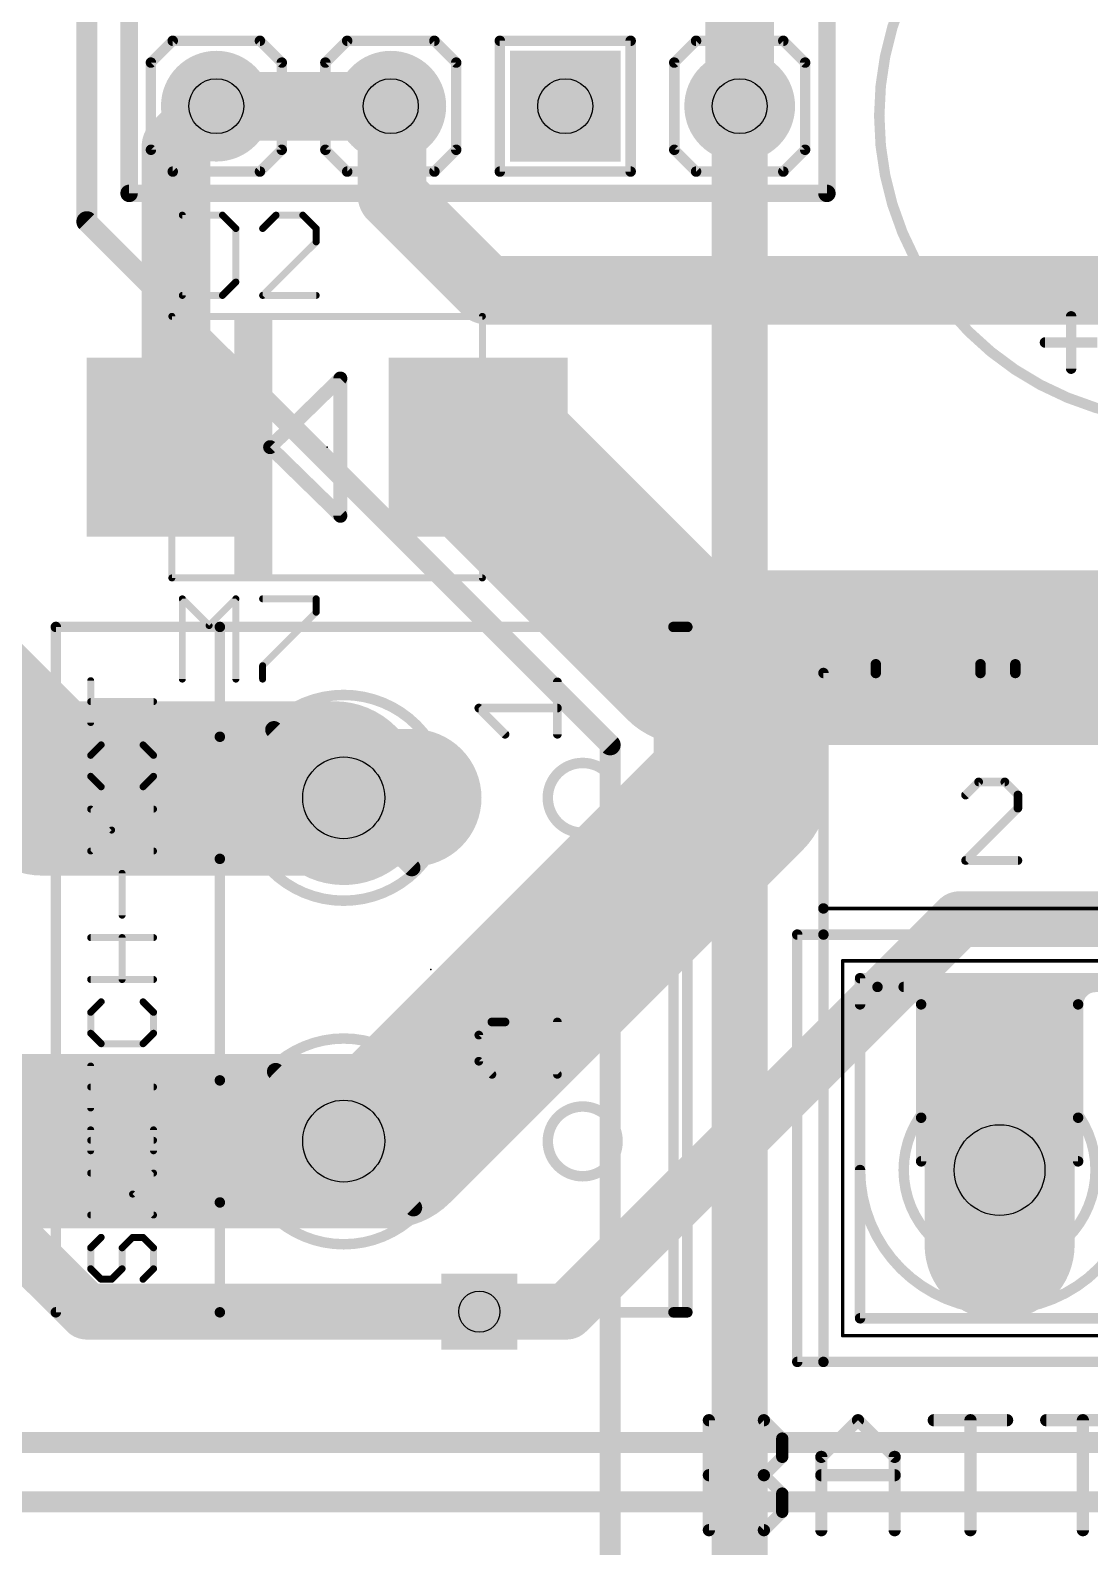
# Model space of a CAD drawing. Extents: x 4 to 288, y -28 to 191.
# Drawn here: x 203.01 to 218.44, y 62.62 to 84.7 of the extents above; entities that cross this region are included whole.
import ezdxf

# ---------------------------------------------------------------- set-up
doc = ezdxf.new("R2010")
doc.units = 0
doc.header["$MEASUREMENT"] = 0
doc.layers.get('0').update_dxf_attribs({"linetype": 'CONTINUOUS'})
for name, color, linetype in [('1', 22, 'CONTINUOUS'), ('16', 175, 'CONTINUOUS'), ('17', 82, 'CONTINUOUS'), ('18', 82, 'CONTINUOUS'), ('20', 7, 'CONTINUOUS'), ('21', 2, 'CONTINUOUS'), ('23', 7, 'CONTINUOUS'), ('25', 2, 'CONTINUOUS'), ('27', 253, 'CONTINUOUS'), ('29', 253, 'CONTINUOUS'), ('30', 253, 'CONTINUOUS'), ('31', 253, 'CONTINUOUS'), ('44', 253, 'CONTINUOUS'), ('51', 253, 'CONTINUOUS')]:
    doc.layers.add(name, color=color, linetype=linetype)

# ---------------------------------------------------------------- blocks, each defined once
blk = doc.blocks.new('RECT')
blk.add_solid([(-0.5, -0.5), (0.5, -0.5), (-0.5, 0.5), (0.5, 0.5)])
blk = doc.blocks.new('LONGP100')
at = {"const_width": 1}
blk.add_lwpolyline([(-0.5, 0), (0.5, 0)], dxfattribs=at)
at = {"const_width": 0.5}
for points in [[(-0.5, 0.25, 1), (-0.5, -0.25)], [(0.5, -0.25, 1), (0.5, 0.25)]]:
    blk.add_lwpolyline(points, format="xyb", dxfattribs=at)
blk = doc.blocks.new('SQUAREP')
blk.add_solid([(-0.5, -0.5), (0.5, -0.5), (-0.5, 0.5), (0.5, 0.5)])
blk = doc.blocks.new('ROUNDP')
at = {"const_width": 0.5}
blk.add_lwpolyline([(0, -0.25, 1), (0, 0.25, 1), (0, -0.25)], format="xyb", dxfattribs=at)
blk = doc.blocks.new('SQUAREV')
blk.add_solid([(-0.5, -0.5), (0.5, -0.5), (-0.5, 0.5), (0.5, 0.5)])

msp = doc.modelspace()

# ---------------------------------------------------------------- linework, layer by layer
at = {"layer": '1'}
for points, const_width in [([(213.341, 83.5965), (213.341, 85.7779)], 1), ([(205.1339, 83.0094), (205.721, 83.5965)], 1), ([(208.261, 83.5965), (205.721, 83.5965)], 1), ([(208.28, 83.5774), (208.261, 83.5965)], 1), ([(208.28, 82.296), (208.28, 83.5774)], 1), ([(205.1339, 78.6308), (205.1339, 83.0094)], 1), ([(209.6592, 80.9168), (208.28, 82.296)], 1), ([(219.818, 80.9168), (209.6592, 80.9168)], 1), ([(212.5996, 75.565), (209.5339, 78.6308)], 2.54), ([(203.2, 73.66), (200.0568, 76.8033)], 2.54), ([(213.36, 75.565), (212.5996, 75.565)], 2.54), ([(229.87, 75.565), (213.36, 75.565)], 2.54), ([(213.36, 73.66), (213.36, 75.565)], 2.54), ([(207.4386, 73.66), (203.2, 73.66)], 2.54), ([(207.5752, 73.5235), (207.4386, 73.66)], 2.54), ([(208.2235, 68.5235), (213.36, 73.66)], 2.54), ([(210.82, 66.04), (216.535, 71.755)], 0.8128), ([(216.535, 71.755), (224.79, 71.755)], 0.8128), ([(207.5752, 68.5235), (200.6712, 68.5235)], 2.54), ([(207.5752, 68.5235), (208.2235, 68.5235)], 2.54), ([(209.55, 66.04), (210.82, 66.04)], 0.8128), ([(233.045, 64.135), (200.66, 64.135)], 0.3048), ([(202.565, 63.2714), (233.4514, 63.2714)], 0.3048)]:
    msp.add_lwpolyline(points, dxfattribs=dict(at, const_width=const_width))
for points, const_width in [([(205.721, 83.8465, 1), (205.721, 83.3465)], 0.5), ([(205.8977, 83.4197, 1), (205.5442, 83.7733)], 0.5), ([(208.4377, 83.7733, 1), (208.0842, 83.4197)], 0.5), ([(208.53, 83.5774, 1), (208.03, 83.5774)], 0.5), ([(208.1032, 83.4007, 1), (208.4568, 83.7542)], 0.5), ([(208.261, 83.3465, 1), (208.261, 83.8465)], 0.5), ([(213.091, 83.5965, 1), (213.591, 83.5965)], 0.5), ([(205.3839, 83.0094, 1), (204.8839, 83.0094)], 0.5), ([(204.9571, 83.1862, 1), (205.3106, 82.8326)], 0.5), ([(208.4568, 82.4728, 1), (208.1032, 82.1192)], 0.5), ([(208.03, 82.296, 1), (208.53, 82.296)], 0.5), ([(209.6592, 81.1668, 1), (209.6592, 80.6668)], 0.5), ([(209.4824, 80.74, 1), (209.836, 81.0936)], 0.5), ([(209.9829, 79.0798, 1), (209.0848, 78.1818)], 1.27), ([(204.8839, 78.6308, 1), (205.3839, 78.6308)], 0.5), ([(212.5996, 76.2, 1), (212.5996, 74.93)], 1.27), ([(212.1506, 75.116, 1), (213.0486, 76.014)], 1.27), ([(213.36, 76.2, 1), (213.36, 74.93)], 1.27), ([(213.995, 75.565, 1), (212.725, 75.565)], 1.27), ([(213.36, 74.93, 1), (213.36, 76.2)], 1.27), ([(203.2, 74.295, 1), (203.2, 73.025)], 1.27), ([(207.8876, 74.109, 1), (206.9896, 73.211)], 1.27), ([(207.4386, 73.025, 1), (207.4386, 74.295)], 1.27), ([(213.809, 73.211, 1), (212.911, 74.109)], 1.27), ([(202.751, 73.211, 1), (203.649, 74.109)], 1.27), ([(207.1261, 73.0745, 1), (208.0242, 73.9725)], 1.27), ([(212.725, 73.66, 1), (213.995, 73.66)], 1.27), ([(216.535, 71.9582, 1), (216.535, 71.5518)], 0.4064), ([(216.6787, 71.6113, 1), (216.3913, 71.8987)], 0.4064), ([(207.5752, 69.1585, 1), (207.5752, 67.8885)], 1.27), ([(207.5752, 67.8885, 1), (207.5752, 69.1585)], 1.27), ([(208.2235, 67.8885, 1), (208.2235, 69.1585)], 1.27), ([(207.7745, 68.9725, 1), (208.6725, 68.0745)], 1.27), ([(209.55, 66.2432, 1), (209.55, 65.8368)], 0.4064), ([(210.6763, 66.1837, 1), (210.9637, 65.8963)], 0.4064), ([(210.82, 65.8368, 1), (210.82, 66.2432)], 0.4064)]:
    msp.add_lwpolyline(points, format="xyb", dxfattribs=dict(at, const_width=const_width))
at = {"layer": '16'}
for points, const_width in [([(203.835, 81.915), (203.835, 85.725)], 0.3048), ([(213.341, 83.5965), (213.341, 62.211)], 0.8128), ([(211.455, 74.295), (203.835, 81.915)], 0.3048), ([(211.455, 59.69), (211.455, 74.295)], 0.3048), ([(199.2058, 70.6692), (203.835, 66.04)], 0.8128), ([(203.835, 66.04), (209.55, 66.04)], 0.8128), ([(213.341, 62.211), (212.725, 61.595)], 0.8128)]:
    msp.add_lwpolyline(points, dxfattribs=dict(at, const_width=const_width))
for points, const_width in [([(213.5442, 83.5965, 1), (213.1378, 83.5965)], 0.4064), ([(203.8889, 81.9689, 1), (203.7811, 81.8611)], 0.1524), ([(203.7588, 81.915, 1), (203.9112, 81.915)], 0.1524), ([(211.5312, 74.295, 1), (211.3788, 74.295)], 0.1524), ([(211.4011, 74.2411, 1), (211.5089, 74.3489)], 0.1524), ([(203.835, 66.2432, 1), (203.835, 65.8368)], 0.4064), ([(203.6913, 65.8963, 1), (203.9787, 66.1837)], 0.4064), ([(209.55, 65.8368, 1), (209.55, 66.2432)], 0.4064)]:
    msp.add_lwpolyline(points, format="xyb", dxfattribs=dict(at, const_width=const_width))
at = {"layer": '20', "const_width": 0.0254}
msp.add_lwpolyline([(71.1264, 186.0347, 2.9429), (202.1142, 186.0347)], format="xyb", dxfattribs=at)
at = {"layer": '21'}
for points, const_width in [([(204.451, 82.3265), (204.451, 95.0265)], 0.254), ([(214.611, 95.0265), (214.611, 82.3265)], 0.254), ([(204.7685, 84.2315), (205.0859, 84.549)], 0.1524), ([(205.0859, 84.549), (206.356, 84.549)], 0.1524), ([(206.356, 84.549), (206.6735, 84.2315)], 0.1524), ([(207.3085, 84.2315), (207.626, 84.549)], 0.1524), ([(207.626, 84.549), (208.8959, 84.549)], 0.1524), ([(208.8959, 84.549), (209.2135, 84.2315)], 0.1524), ([(209.8485, 84.549), (209.8485, 82.644)], 0.1524), ([(211.7535, 84.549), (209.8485, 84.549)], 0.1524), ([(211.7535, 82.644), (211.7535, 84.549)], 0.1524), ([(212.706, 84.549), (212.3885, 84.2315)], 0.1524), ([(213.976, 84.549), (212.706, 84.549)], 0.1524), ([(214.2935, 84.2315), (213.976, 84.549)], 0.1524), ([(204.7685, 82.9615), (204.7685, 84.2315)], 0.1524), ([(206.6735, 84.2315), (206.6735, 82.9615)], 0.1524), ([(207.3085, 82.9615), (207.3085, 84.2315)], 0.1524), ([(209.2135, 84.2315), (209.2135, 82.9615)], 0.1524), ([(212.3885, 84.2315), (212.3885, 82.9615)], 0.1524), ([(214.2935, 82.9615), (214.2935, 84.2315)], 0.1524), ([(205.0859, 82.644), (204.7685, 82.9615)], 0.1524), ([(206.6735, 82.9615), (206.356, 82.644)], 0.1524), ([(207.626, 82.644), (207.3085, 82.9615)], 0.1524), ([(209.2135, 82.9615), (208.8959, 82.644)], 0.1524), ([(212.3885, 82.9615), (212.706, 82.644)], 0.1524), ([(213.976, 82.644), (214.2935, 82.9615)], 0.1524), ([(206.356, 82.644), (205.0859, 82.644)], 0.1524), ([(208.8959, 82.644), (207.626, 82.644)], 0.1524), ([(209.8485, 82.644), (211.7535, 82.644)], 0.1524), ([(212.706, 82.644), (213.976, 82.644)], 0.1524), ([(214.611, 82.3265), (204.451, 82.3265)], 0.254), ([(218.167, 79.7738), (218.167, 80.5358)], 0.1524), ([(205.0733, 80.5358), (209.5945, 80.5358)], 0.1016), ([(217.786, 80.1548), (218.548, 80.1548)], 0.1524), ([(207.5268, 79.6308), (206.5038, 78.6308)], 0.2032), ([(207.5268, 77.6308), (207.5268, 79.6308)], 0.2032), ([(206.5038, 78.6308), (207.5268, 77.6308)], 0.2032), ([(205.0733, 76.7258), (209.5945, 76.7258)], 0.1016), ([(203.3842, 76.0125), (203.3842, 66.0305)], 0.1524), ([(203.3842, 76.0125), (205.7722, 76.0125)], 0.1524), ([(205.7722, 76.0125), (205.7722, 74.4125)], 0.1524), ([(205.7722, 76.0125), (212.3762, 76.0125)], 0.1524), ([(212.3762, 76.0125), (212.3762, 66.0305)], 0.1524), ([(212.3762, 76.0125), (212.5791, 76.0125)], 0.1524), ([(212.5791, 66.0305), (212.5791, 76.0125)], 0.1524), ([(216.8462, 75.4685), (215.3222, 75.4685)], 0.1524), ([(215.3222, 75.4685), (215.3222, 75.3415)], 0.1524), ([(216.8462, 75.4685), (216.8462, 75.3415)], 0.1524), ([(217.3542, 75.3415), (217.3542, 75.4685)], 0.1524), ([(218.8782, 75.4685), (217.3542, 75.4685)], 0.1524), ([(214.5602, 71.9125), (214.5602, 75.3415)], 0.1524), ([(215.3222, 75.3415), (214.5602, 75.3415)], 0.1524), ([(216.8462, 75.3415), (215.3222, 75.3415)], 0.1524), ([(217.3542, 75.3415), (216.8462, 75.3415)], 0.1524), ([(218.8782, 75.3415), (217.3542, 75.3415)], 0.1524), ([(210.6867, 74.4496), (210.6867, 75.2122)], 0.127), ([(209.924, 74.4496), (209.5427, 74.8309)], 0.127), ([(209.5427, 74.8309), (210.6867, 74.8309)], 0.127), ([(216.8199, 73.755), (216.6293, 73.5643)], 0.127), ([(217.2012, 73.755), (216.8199, 73.755)], 0.127), ([(217.3919, 73.5643), (217.2012, 73.755)], 0.127), ([(217.3919, 73.3736), (217.3919, 73.5643)], 0.127), ([(216.6293, 72.611), (217.3919, 73.3736)], 0.127), ([(205.7722, 72.6345), (205.7722, 69.4085)], 0.1524), ([(217.3919, 72.611), (216.6293, 72.611)], 0.127), ([(214.5602, 71.5315), (214.5602, 71.9125)], 0.1524), ([(214.5602, 71.9125), (224.7202, 71.9125)], 0.0508), ([(214.1792, 65.3085), (214.1792, 71.5315)], 0.1524), ([(214.1792, 71.5315), (214.5602, 71.5315)], 0.1524), ([(214.5602, 65.3085), (214.5602, 71.5315)], 0.1524), ([(224.7202, 71.5315), (214.5602, 71.5315)], 0.1524), ([(214.8396, 71.1505), (219.4116, 71.1505)], 0.0508), ([(214.8396, 71.1505), (214.8396, 65.6895)], 0.0508), ([(219.1576, 70.8965), (215.0936, 70.8965)], 0.1524), ([(215.0936, 70.8965), (215.0936, 65.9435)], 0.1524), ([(215.3476, 70.7695), (218.9036, 70.7695)], 0.1524), ([(215.9826, 68.8645), (215.9826, 70.5155)], 0.1524), ([(218.2686, 68.8645), (218.2686, 70.5155)], 0.1524), ([(209.7333, 70.2592), (209.5427, 70.0686)], 0.127), ([(209.924, 70.2592), (209.7333, 70.2592)], 0.127), ([(210.6867, 69.4966), (209.924, 70.2592)], 0.127), ([(210.6867, 70.2592), (210.6867, 69.4966)], 0.127), ([(209.5427, 70.0686), (209.5427, 69.6872)], 0.127), ([(209.5427, 69.6872), (209.7333, 69.4966)], 0.127), ([(205.7722, 67.6305), (205.7722, 66.0305)], 0.1524), ([(205.7722, 66.0305), (203.3842, 66.0305)], 0.1524), ([(212.3762, 66.0305), (205.7722, 66.0305)], 0.1524), ([(212.5791, 66.0305), (212.3762, 66.0305)], 0.1524), ([(215.0936, 65.9435), (219.1576, 65.9435)], 0.1524), ([(219.4116, 65.6895), (214.8396, 65.6895)], 0.0508), ([(214.1792, 65.3085), (214.5602, 65.3085)], 0.1524), ([(214.5602, 65.3085), (224.7202, 65.3085)], 0.1524)]:
    msp.add_lwpolyline(points, dxfattribs=dict(at, const_width=const_width))
for points, const_width in [([(219.818, 79.0118, 1), (219.818, 87.9018, 1), (219.818, 79.0118)], 0.1524), ([(205.0859, 84.5871, 1), (205.0859, 84.5109)], 0.0762), ([(205.1129, 84.522, 1), (205.059, 84.5759)], 0.0762), ([(206.3829, 84.5759, 1), (206.329, 84.522)], 0.0762), ([(206.356, 84.5109, 1), (206.356, 84.5871)], 0.0762), ([(207.626, 84.5871, 1), (207.626, 84.5109)], 0.0762), ([(207.6529, 84.522, 1), (207.599, 84.5759)], 0.0762), ([(208.9229, 84.5759, 1), (208.869, 84.522)], 0.0762), ([(208.8959, 84.5109, 1), (208.8959, 84.5871)], 0.0762), ([(209.8865, 84.549, 1), (209.8104, 84.549)], 0.0762), ([(209.8485, 84.5871, 1), (209.8485, 84.5109)], 0.0762), ([(211.7916, 84.549, 1), (211.7154, 84.549)], 0.0762), ([(211.7535, 84.5109, 1), (211.7535, 84.5871)], 0.0762), ([(212.706, 84.5871, 1), (212.706, 84.5109)], 0.0762), ([(212.7329, 84.522, 1), (212.679, 84.5759)], 0.0762), ([(214.0029, 84.5759, 1), (213.949, 84.522)], 0.0762), ([(213.976, 84.5109, 1), (213.976, 84.5871)], 0.0762), ([(204.7415, 84.2584, 1), (204.7954, 84.2045)], 0.0762), ([(204.8065, 84.2315, 1), (204.7304, 84.2315)], 0.0762), ([(206.7115, 84.2315, 1), (206.6354, 84.2315)], 0.0762), ([(206.6465, 84.2045, 1), (206.7004, 84.2584)], 0.0762), ([(207.2815, 84.2584, 1), (207.3354, 84.2045)], 0.0762), ([(207.3466, 84.2315, 1), (207.2704, 84.2315)], 0.0762), ([(209.2516, 84.2315, 1), (209.1754, 84.2315)], 0.0762), ([(209.1865, 84.2045, 1), (209.2404, 84.2584)], 0.0762), ([(212.3615, 84.2584, 1), (212.4154, 84.2045)], 0.0762), ([(212.4265, 84.2315, 1), (212.3504, 84.2315)], 0.0762), ([(214.3315, 84.2315, 1), (214.2554, 84.2315)], 0.0762), ([(214.2665, 84.2045, 1), (214.3204, 84.2584)], 0.0762), ([(204.7954, 82.9884, 1), (204.7415, 82.9345)], 0.0762), ([(206.7004, 82.9345, 1), (206.6465, 82.9884)], 0.0762), ([(207.3354, 82.9884, 1), (207.2815, 82.9345)], 0.0762), ([(209.2404, 82.9345, 1), (209.1865, 82.9884)], 0.0762), ([(212.4154, 82.9884, 1), (212.3615, 82.9345)], 0.0762), ([(214.3204, 82.9345, 1), (214.2665, 82.9884)], 0.0762), ([(204.7304, 82.9615, 1), (204.8065, 82.9615)], 0.0762), ([(206.6354, 82.9615, 1), (206.7115, 82.9615)], 0.0762), ([(207.2704, 82.9615, 1), (207.3466, 82.9615)], 0.0762), ([(209.1754, 82.9615, 1), (209.2516, 82.9615)], 0.0762), ([(212.3504, 82.9615, 1), (212.4265, 82.9615)], 0.0762), ([(214.2554, 82.9615, 1), (214.3315, 82.9615)], 0.0762), ([(205.0859, 82.6821, 1), (205.0859, 82.6059)], 0.0762), ([(205.059, 82.617, 1), (205.1129, 82.6709)], 0.0762), ([(206.329, 82.6709, 1), (206.3829, 82.617)], 0.0762), ([(206.356, 82.6059, 1), (206.356, 82.6821)], 0.0762), ([(207.626, 82.6821, 1), (207.626, 82.6059)], 0.0762), ([(207.599, 82.617, 1), (207.6529, 82.6709)], 0.0762), ([(208.869, 82.6709, 1), (208.9229, 82.617)], 0.0762), ([(208.8959, 82.6059, 1), (208.8959, 82.6821)], 0.0762), ([(209.8485, 82.6821, 1), (209.8485, 82.6059)], 0.0762), ([(209.8104, 82.644, 1), (209.8865, 82.644)], 0.0762), ([(211.7154, 82.644, 1), (211.7916, 82.644)], 0.0762), ([(211.7535, 82.6059, 1), (211.7535, 82.6821)], 0.0762), ([(212.706, 82.6821, 1), (212.706, 82.6059)], 0.0762), ([(212.679, 82.617, 1), (212.7329, 82.6709)], 0.0762), ([(213.949, 82.6709, 1), (214.0029, 82.617)], 0.0762), ([(213.976, 82.6059, 1), (213.976, 82.6821)], 0.0762), ([(204.451, 82.39, 1), (204.451, 82.263)], 0.127), ([(204.3875, 82.3265, 1), (204.5145, 82.3265)], 0.127), ([(214.5474, 82.3265, 1), (214.6745, 82.3265)], 0.127), ([(214.611, 82.263, 1), (214.611, 82.39)], 0.127), ([(218.205, 80.5358, 1), (218.1289, 80.5358)], 0.0762), ([(205.0733, 80.5612, 1), (205.0733, 80.5104)], 0.0508), ([(209.5945, 80.5104, 1), (209.5945, 80.5612)], 0.0508), ([(217.786, 80.1929, 1), (217.786, 80.1167)], 0.0762), ([(207.5777, 79.6308, 1), (207.476, 79.6308)], 0.1016), ([(207.5624, 79.5945, 1), (207.4913, 79.6671)], 0.1016), ([(218.1289, 79.7738, 1), (218.205, 79.7738)], 0.0762), ([(206.5394, 78.6671, 1), (206.4683, 78.5945)], 0.1016), ([(206.4683, 78.6671, 1), (206.5394, 78.5945)], 0.1016), ([(207.476, 77.6308, 1), (207.5777, 77.6308)], 0.1016), ([(207.4913, 77.5945, 1), (207.5624, 77.6671)], 0.1016), ([(205.0733, 76.7512, 1), (205.0733, 76.7004)], 0.0508), ([(209.5945, 76.7004, 1), (209.5945, 76.7512)], 0.0508), ([(203.3842, 76.0506, 1), (203.3842, 75.9744)], 0.0762), ([(203.4222, 76.0125, 1), (203.3461, 76.0125)], 0.0762), ([(205.7722, 76.0506, 1), (205.7722, 75.9744)], 0.0762), ([(205.8102, 76.0125, 1), (205.7341, 76.0125)], 0.0762), ([(205.7722, 75.9744, 1), (205.7722, 76.0506)], 0.0762), ([(212.4143, 76.0125, 1), (212.3381, 76.0125)], 0.0762), ([(212.3762, 76.0506, 1), (212.3762, 75.9744)], 0.0762), ([(212.3762, 75.9744, 1), (212.3762, 76.0506)], 0.0762), ([(212.6172, 76.0125, 1), (212.5411, 76.0125)], 0.0762), ([(212.5791, 75.9744, 1), (212.5791, 76.0506)], 0.0762), ([(215.3222, 75.5066, 1), (215.3222, 75.4304)], 0.0762), ([(215.3603, 75.4685, 1), (215.2841, 75.4685)], 0.0762), ([(216.8843, 75.4685, 1), (216.8081, 75.4685)], 0.0762), ([(216.8462, 75.4304, 1), (216.8462, 75.5066)], 0.0762), ([(217.3542, 75.5066, 1), (217.3542, 75.4304)], 0.0762), ([(217.3922, 75.4685, 1), (217.3161, 75.4685)], 0.0762), ([(214.5983, 75.3415, 1), (214.5221, 75.3415)], 0.0762), ([(214.5602, 75.3796, 1), (214.5602, 75.3034)], 0.0762), ([(215.3222, 75.3796, 1), (215.3222, 75.3034)], 0.0762), ([(215.2841, 75.3415, 1), (215.3603, 75.3415)], 0.0762), ([(215.3222, 75.3034, 1), (215.3222, 75.3796)], 0.0762), ([(216.8462, 75.3796, 1), (216.8462, 75.3034)], 0.0762), ([(216.8081, 75.3415, 1), (216.8843, 75.3415)], 0.0762), ([(216.8462, 75.3034, 1), (216.8462, 75.3796)], 0.0762), ([(217.3542, 75.3796, 1), (217.3542, 75.3034)], 0.0762), ([(217.3161, 75.3415, 1), (217.3922, 75.3415)], 0.0762), ([(217.3542, 75.3034, 1), (217.3542, 75.3796)], 0.0762), ([(210.7184, 75.2122, 1), (210.6549, 75.2122)], 0.0635), ([(209.5427, 74.8627, 1), (209.5427, 74.7992)], 0.0635), ([(209.5651, 74.8534, 1), (209.5202, 74.8085)], 0.0635), ([(210.6867, 74.7992, 1), (210.6867, 74.8627)], 0.0635), ([(205.7341, 74.4125, 1), (205.8102, 74.4125)], 0.0762), ([(209.9015, 74.4271, 1), (209.9465, 74.472)], 0.0635), ([(210.6549, 74.4496, 1), (210.7184, 74.4496)], 0.0635), ([(211.055, 73.0155, 1), (211.055, 74.0315, 1), (211.055, 73.0155)], 0.1524), ([(216.8199, 73.7867, 1), (216.8199, 73.7232)], 0.0635), ([(216.8424, 73.7325, 1), (216.7975, 73.7774)], 0.0635), ([(217.2237, 73.7774, 1), (217.1788, 73.7325)], 0.0635), ([(217.2012, 73.7232, 1), (217.2012, 73.7867)], 0.0635), ([(216.6068, 73.5867, 1), (216.6517, 73.5418)], 0.0635), ([(217.4237, 73.5643, 1), (217.3602, 73.5643)], 0.0635), ([(217.3695, 73.5418, 1), (217.4144, 73.5867)], 0.0635), ([(217.3602, 73.3736, 1), (217.4237, 73.3736)], 0.0635), ([(217.4144, 73.3512, 1), (217.3695, 73.3961)], 0.0635), ([(205.8102, 72.6345, 1), (205.7341, 72.6345)], 0.0762), ([(216.6293, 72.6427, 1), (216.6293, 72.5792)], 0.0635), ([(216.6068, 72.6334, 1), (216.6517, 72.5885)], 0.0635), ([(217.3919, 72.5792, 1), (217.3919, 72.6427)], 0.0635), ([(214.5983, 71.9125, 1), (214.5221, 71.9125)], 0.0762), ([(214.5221, 71.9125, 1), (214.5983, 71.9125)], 0.0762), ([(214.5602, 71.9252, 1), (214.5602, 71.8998)], 0.0254), ([(214.2173, 71.5315, 1), (214.1411, 71.5315)], 0.0762), ([(214.1792, 71.5696, 1), (214.1792, 71.4934)], 0.0762), ([(214.5983, 71.5315, 1), (214.5221, 71.5315)], 0.0762), ([(214.5602, 71.5696, 1), (214.5602, 71.4934)], 0.0762), ([(214.5221, 71.5315, 1), (214.5983, 71.5315)], 0.0762), ([(214.5602, 71.4934, 1), (214.5602, 71.5696)], 0.0762), ([(214.8396, 71.1632, 1), (214.8396, 71.1378)], 0.0254), ([(214.8522, 71.1505, 1), (214.8269, 71.1505)], 0.0254), ([(215.0936, 70.9346, 1), (215.0936, 70.8584)], 0.0762), ([(215.1317, 70.8965, 1), (215.0555, 70.8965)], 0.0762), ([(215.3476, 70.7695, 0.4142), (215.0936, 70.5155)], 0.1524), ([(215.3476, 70.8076, 1), (215.3476, 70.7314)], 0.0762), ([(215.3476, 70.7314, 1), (215.3476, 70.8076)], 0.0762), ([(215.9826, 70.5155, 0.4142), (215.7286, 70.7695)], 0.1524), ([(215.7286, 70.8076, 1), (215.7286, 70.7314)], 0.0762), ([(218.5226, 70.7695, 0.4142), (218.2686, 70.5155)], 0.1524), ([(215.0555, 70.5155, 1), (215.1317, 70.5155)], 0.0762), ([(216.0206, 70.5155, 1), (215.9445, 70.5155)], 0.0762), ([(215.9445, 70.5155, 1), (216.0206, 70.5155)], 0.0762), ([(218.3066, 70.5155, 1), (218.2305, 70.5155)], 0.0762), ([(218.2305, 70.5155, 1), (218.3066, 70.5155)], 0.0762), ([(209.7333, 70.291, 1), (209.7333, 70.2275)], 0.0635), ([(209.7558, 70.2368, 1), (209.7109, 70.2817)], 0.0635), ([(209.9465, 70.2817, 1), (209.9015, 70.2368)], 0.0635), ([(209.924, 70.2275, 1), (209.924, 70.291)], 0.0635), ([(210.7184, 70.2592, 1), (210.6549, 70.2592)], 0.0635), ([(209.5744, 70.0686, 1), (209.5109, 70.0686)], 0.0635), ([(209.5202, 70.091, 1), (209.5651, 70.0461)], 0.0635), ([(209.5651, 69.7097, 1), (209.5202, 69.6648)], 0.0635), ([(209.5109, 69.6872, 1), (209.5744, 69.6872)], 0.0635), ([(205.7341, 69.4085, 1), (205.8102, 69.4085)], 0.0762), ([(209.7109, 69.4741, 1), (209.7558, 69.519)], 0.0635), ([(210.6549, 69.4966, 1), (210.7184, 69.4966)], 0.0635), ([(210.6642, 69.4741, 1), (210.7091, 69.519)], 0.0635), ([(211.055, 68.0117, 1), (211.055, 69.0277, 1), (211.055, 68.0117)], 0.1524), ([(215.9445, 68.8645, 1), (216.0206, 68.8645)], 0.0762), ([(218.2305, 68.8645, 1), (218.3066, 68.8645)], 0.0762), ([(215.0936, 68.1025, 1), (219.1576, 68.1025)], 0.1524), ([(215.1317, 68.1025, 1), (215.0555, 68.1025)], 0.0762), ([(205.8102, 67.6305, 1), (205.7341, 67.6305)], 0.0762), ([(203.3842, 66.0686, 1), (203.3842, 65.9924)], 0.0762), ([(203.3461, 66.0305, 1), (203.4222, 66.0305)], 0.0762), ([(205.7722, 66.0686, 1), (205.7722, 65.9924)], 0.0762), ([(205.7341, 66.0305, 1), (205.8102, 66.0305)], 0.0762), ([(205.7722, 65.9924, 1), (205.7722, 66.0686)], 0.0762), ([(212.3762, 66.0686, 1), (212.3762, 65.9924)], 0.0762), ([(212.3381, 66.0305, 1), (212.4143, 66.0305)], 0.0762), ([(212.3762, 65.9924, 1), (212.3762, 66.0686)], 0.0762), ([(212.5411, 66.0305, 1), (212.6172, 66.0305)], 0.0762), ([(212.5791, 65.9924, 1), (212.5791, 66.0686)], 0.0762), ([(215.0936, 65.9816, 1), (215.0936, 65.9054)], 0.0762), ([(215.0555, 65.9435, 1), (215.1317, 65.9435)], 0.0762), ([(214.8396, 65.7022, 1), (214.8396, 65.6768)], 0.0254), ([(214.8269, 65.6895, 1), (214.8522, 65.6895)], 0.0254), ([(214.1792, 65.3466, 1), (214.1792, 65.2704)], 0.0762), ([(214.5602, 65.3466, 1), (214.5602, 65.2704)], 0.0762), ([(214.5602, 65.2704, 1), (214.5602, 65.3466)], 0.0762), ([(214.1411, 65.3085, 1), (214.2173, 65.3085)], 0.0762), ([(214.5221, 65.3085, 1), (214.5983, 65.3085)], 0.0762)]:
    msp.add_lwpolyline(points, format="xyb", dxfattribs=dict(at, const_width=const_width))
at = {"layer": '23'}
for p in [(207.3339, 78.6308), (208.8452, 71.0235)]:
    msp.add_point(p, dxfattribs=at)
at = {"layer": '25'}
for points, const_width in [([(205.2257, 82.01), (205.2257, 80.8406)], 0.1016), ([(205.8103, 82.01), (205.2257, 82.01)], 0.1016), ([(206.0052, 81.8151), (205.8103, 82.01)], 0.1016), ([(206.5899, 82.01), (206.395, 81.8151)], 0.1016), ([(206.9797, 82.01), (206.5899, 82.01)], 0.1016), ([(207.1746, 81.8151), (206.9797, 82.01)], 0.1016), ([(206.0052, 81.0355), (206.0052, 81.8151)], 0.1016), ([(207.1746, 81.6202), (207.1746, 81.8151)], 0.1016), ([(206.395, 80.8406), (207.1746, 81.6202)], 0.1016), ([(205.8103, 80.8406), (206.0052, 81.0355)], 0.1016), ([(205.2257, 80.8406), (205.8103, 80.8406)], 0.1016), ([(207.1746, 80.8406), (206.395, 80.8406)], 0.1016), ([(203.8914, 74.62), (203.8914, 75.2301)], 0.1016), ([(204.8066, 74.925), (203.8914, 74.925)], 0.1016), ([(204.0439, 74.2946), (203.8914, 74.142)], 0.1016), ([(204.654, 74.2946), (204.0439, 74.2946)], 0.1016), ([(204.8066, 74.142), (204.654, 74.2946)], 0.1016), ([(203.8914, 74.142), (203.8914, 73.837)], 0.1016), ([(204.8066, 73.837), (204.8066, 74.142)], 0.1016), ([(203.8914, 73.837), (204.0439, 73.6844)], 0.1016), ([(204.654, 73.6844), (204.8066, 73.837)], 0.1016), ([(204.0439, 73.6844), (204.654, 73.6844)], 0.1016), ([(204.1964, 73.054), (203.8914, 73.359)], 0.1016), ([(203.8914, 73.359), (204.8066, 73.359)], 0.1016), ([(203.8914, 72.7489), (204.1964, 73.054)], 0.1016), ([(204.8066, 72.7489), (203.8914, 72.7489)], 0.1016), ([(204.349, 71.8134), (204.349, 72.4235)], 0.1016), ([(203.8914, 71.488), (204.8066, 71.488)], 0.1016), ([(204.349, 70.8779), (204.349, 71.488)], 0.1016), ([(204.8066, 70.8779), (203.8914, 70.8779)], 0.1016), ([(204.0439, 70.5525), (203.8914, 70.4)], 0.1016), ([(203.8914, 70.4), (203.8914, 70.0949)], 0.1016), ([(204.8066, 70.4), (204.654, 70.5525)], 0.1016), ([(204.8066, 70.0949), (204.8066, 70.4)], 0.1016), ([(203.8914, 70.0949), (204.0439, 69.9424)], 0.1016), ([(204.654, 69.9424), (204.8066, 70.0949)], 0.1016), ([(204.0439, 69.9424), (204.654, 69.9424)], 0.1016), ([(203.8914, 69.0068), (203.8914, 69.617)], 0.1016), ([(204.8066, 69.3119), (203.8914, 69.3119)], 0.1016), ([(203.8914, 68.3832), (203.8914, 68.6882)], 0.1016), ([(204.8066, 68.3832), (204.8066, 68.6882)], 0.1016), ([(204.8066, 68.5357), (203.8914, 68.5357)], 0.1016), ([(204.8066, 68.0578), (203.8914, 68.0578)], 0.1016), ([(204.5015, 67.7527), (204.8066, 68.0578)], 0.1016), ([(204.8066, 67.4476), (204.5015, 67.7527)], 0.1016), ([(203.8914, 67.4476), (204.8066, 67.4476)], 0.1016), ([(204.0439, 67.1222), (203.8914, 66.9697)], 0.1016), ([(204.349, 66.9697), (204.5015, 67.1222)], 0.1016), ([(204.5015, 67.1222), (204.654, 67.1222)], 0.1016), ([(204.654, 67.1222), (204.8066, 66.9697)], 0.1016), ([(203.8914, 66.9697), (203.8914, 66.6647)], 0.1016), ([(204.349, 66.6647), (204.349, 66.9697)], 0.1016), ([(204.8066, 66.9697), (204.8066, 66.6647)], 0.1016), ([(203.8914, 66.6647), (204.0439, 66.5121)], 0.1016), ([(204.1964, 66.5121), (204.349, 66.6647)], 0.1016), ([(204.8066, 66.6647), (204.654, 66.5121)], 0.1016), ([(204.0439, 66.5121), (204.1964, 66.5121)], 0.1016), ([(212.8925, 62.8574), (212.8925, 64.4589)], 0.1778), ([(212.8925, 64.4589), (213.6933, 64.4589)], 0.1778), ([(213.6933, 64.4589), (213.9602, 64.192)], 0.1778), ([(214.5297, 63.9251), (215.0635, 64.4589)], 0.1778), ([(215.0635, 64.4589), (215.5974, 63.9251)], 0.1778), ([(216.1668, 64.4589), (217.2345, 64.4589)], 0.1778), ([(216.7007, 62.8574), (216.7007, 64.4589)], 0.1778), ([(217.804, 64.4589), (218.8717, 64.4589)], 0.1778), ([(218.3378, 62.8574), (218.3378, 64.4589)], 0.1778), ([(213.9602, 64.192), (213.9602, 63.9251)], 0.1778), ([(213.9602, 63.9251), (213.6933, 63.6582)], 0.1778), ([(214.5297, 62.8574), (214.5297, 63.9251)], 0.1778), ([(215.5974, 63.9251), (215.5974, 62.8574)], 0.1778), ([(212.8925, 63.6582), (213.6933, 63.6582)], 0.1778), ([(213.6933, 63.6582), (213.9602, 63.3912)], 0.1778), ([(214.5297, 63.6582), (215.5974, 63.6582)], 0.1778), ([(213.9602, 63.3912), (213.9602, 63.1243)], 0.1778), ([(213.9602, 63.1243), (213.6933, 62.8574)], 0.1778), ([(213.6933, 62.8574), (212.8925, 62.8574)], 0.1778)]:
    msp.add_lwpolyline(points, dxfattribs=dict(at, const_width=const_width))
for points, const_width in [([(205.251, 82.01, 1), (205.2003, 82.01)], 0.0508), ([(205.2257, 82.0354, 1), (205.2257, 81.9846)], 0.0508), ([(205.8283, 82.0279, 1), (205.7924, 81.992)], 0.0508), ([(205.8103, 81.9846, 1), (205.8103, 82.0354)], 0.0508), ([(206.5899, 82.0354, 1), (206.5899, 81.9846)], 0.0508), ([(206.6079, 81.992, 1), (206.572, 82.0279)], 0.0508), ([(206.9977, 82.0279, 1), (206.9618, 81.992)], 0.0508), ([(206.9797, 81.9846, 1), (206.9797, 82.0354)], 0.0508), ([(206.0306, 81.8151, 1), (205.9798, 81.8151)], 0.0508), ([(205.9873, 81.7971, 1), (206.0232, 81.833)], 0.0508), ([(206.3771, 81.833, 1), (206.413, 81.7971)], 0.0508), ([(207.2, 81.8151, 1), (207.1492, 81.8151)], 0.0508), ([(207.1567, 81.7971, 1), (207.1926, 81.833)], 0.0508), ([(207.1492, 81.6202, 1), (207.2, 81.6202)], 0.0508), ([(207.1926, 81.6022, 1), (207.1567, 81.6381)], 0.0508), ([(205.9798, 81.0355, 1), (206.0306, 81.0355)], 0.0508), ([(206.0232, 81.0175, 1), (205.9873, 81.0534)], 0.0508), ([(205.2257, 80.866, 1), (205.2257, 80.8152)], 0.0508), ([(205.2003, 80.8406, 1), (205.251, 80.8406)], 0.0508), ([(205.7924, 80.8585, 1), (205.8283, 80.8226)], 0.0508), ([(205.8103, 80.8152, 1), (205.8103, 80.866)], 0.0508), ([(206.395, 80.866, 1), (206.395, 80.8152)], 0.0508), ([(206.3771, 80.8585, 1), (206.413, 80.8226)], 0.0508), ([(207.1746, 80.8152, 1), (207.1746, 80.866)], 0.0508), ([(203.9168, 75.2301, 1), (203.866, 75.2301)], 0.0508), ([(203.8914, 74.9504, 1), (203.8914, 74.8996)], 0.0508), ([(204.8066, 74.8996, 1), (204.8066, 74.9504)], 0.0508), ([(203.866, 74.62, 1), (203.9168, 74.62)], 0.0508), ([(204.0439, 74.32, 1), (204.0439, 74.2692)], 0.0508), ([(204.0619, 74.2766, 1), (204.0259, 74.3125)], 0.0508), ([(204.672, 74.3125, 1), (204.6361, 74.2766)], 0.0508), ([(204.654, 74.2692, 1), (204.654, 74.32)], 0.0508), ([(203.9168, 74.142, 1), (203.866, 74.142)], 0.0508), ([(203.8734, 74.16, 1), (203.9093, 74.1241)], 0.0508), ([(204.832, 74.142, 1), (204.7812, 74.142)], 0.0508), ([(204.7886, 74.1241, 1), (204.8245, 74.16)], 0.0508), ([(203.9093, 73.8549, 1), (203.8734, 73.819)], 0.0508), ([(203.866, 73.837, 1), (203.9168, 73.837)], 0.0508), ([(204.7812, 73.837, 1), (204.832, 73.837)], 0.0508), ([(204.8245, 73.819, 1), (204.7886, 73.8549)], 0.0508), ([(204.0439, 73.7098, 1), (204.0439, 73.659)], 0.0508), ([(204.0259, 73.6665, 1), (204.0619, 73.7024)], 0.0508), ([(204.6361, 73.7024, 1), (204.672, 73.6665)], 0.0508), ([(204.654, 73.659, 1), (204.654, 73.7098)], 0.0508), ([(203.9093, 73.377, 1), (203.8734, 73.3411)], 0.0508), ([(203.8914, 73.3844, 1), (203.8914, 73.3336)], 0.0508), ([(204.8066, 73.3336, 1), (204.8066, 73.3844)], 0.0508), ([(204.2144, 73.036, 1), (204.1785, 73.0719)], 0.0508), ([(204.1785, 73.036, 1), (204.2144, 73.0719)], 0.0508), ([(203.8914, 72.7743, 1), (203.8914, 72.7235)], 0.0508), ([(203.8734, 72.7669, 1), (203.9093, 72.731)], 0.0508), ([(204.8066, 72.7235, 1), (204.8066, 72.7743)], 0.0508), ([(204.3744, 72.4235, 1), (204.3236, 72.4235)], 0.0508), ([(204.3236, 71.8134, 1), (204.3744, 71.8134)], 0.0508), ([(203.8914, 71.5134, 1), (203.8914, 71.4626)], 0.0508), ([(204.3744, 71.488, 1), (204.3236, 71.488)], 0.0508), ([(204.8066, 71.4626, 1), (204.8066, 71.5134)], 0.0508), ([(203.8914, 70.9033, 1), (203.8914, 70.8525)], 0.0508), ([(204.3236, 70.8779, 1), (204.3744, 70.8779)], 0.0508), ([(204.8066, 70.8525, 1), (204.8066, 70.9033)], 0.0508), ([(203.9168, 70.4, 1), (203.866, 70.4)], 0.0508), ([(204.0619, 70.5345, 1), (204.0259, 70.5704)], 0.0508), ([(204.672, 70.5704, 1), (204.6361, 70.5345)], 0.0508), ([(204.832, 70.4, 1), (204.7812, 70.4)], 0.0508), ([(203.8734, 70.4179, 1), (203.9093, 70.382)], 0.0508), ([(204.7886, 70.382, 1), (204.8245, 70.4179)], 0.0508), ([(203.9093, 70.1128, 1), (203.8734, 70.0769)], 0.0508), ([(203.866, 70.0949, 1), (203.9168, 70.0949)], 0.0508), ([(204.7812, 70.0949, 1), (204.832, 70.0949)], 0.0508), ([(204.8245, 70.0769, 1), (204.7886, 70.1128)], 0.0508), ([(204.0439, 69.9678, 1), (204.0439, 69.917)], 0.0508), ([(204.0259, 69.9244, 1), (204.0619, 69.9603)], 0.0508), ([(204.6361, 69.9603, 1), (204.672, 69.9244)], 0.0508), ([(204.654, 69.917, 1), (204.654, 69.9678)], 0.0508), ([(203.9168, 69.617, 1), (203.866, 69.617)], 0.0508), ([(203.8914, 69.3373, 1), (203.8914, 69.2865)], 0.0508), ([(204.8066, 69.2865, 1), (204.8066, 69.3373)], 0.0508), ([(203.866, 69.0068, 1), (203.9168, 69.0068)], 0.0508), ([(203.9168, 68.6882, 1), (203.866, 68.6882)], 0.0508), ([(204.832, 68.6882, 1), (204.7812, 68.6882)], 0.0508), ([(203.8914, 68.5611, 1), (203.8914, 68.5103)], 0.0508), ([(204.8066, 68.5103, 1), (204.8066, 68.5611)], 0.0508), ([(203.866, 68.3832, 1), (203.9168, 68.3832)], 0.0508), ([(204.7812, 68.3832, 1), (204.832, 68.3832)], 0.0508), ([(203.8914, 68.0832, 1), (203.8914, 68.0324)], 0.0508), ([(204.8245, 68.0398, 1), (204.7886, 68.0757)], 0.0508), ([(204.8066, 68.0324, 1), (204.8066, 68.0832)], 0.0508), ([(204.5195, 67.7707, 1), (204.4835, 67.7347)], 0.0508), ([(204.4835, 67.7707, 1), (204.5195, 67.7347)], 0.0508), ([(203.8914, 67.473, 1), (203.8914, 67.4222)], 0.0508), ([(204.7886, 67.4297, 1), (204.8245, 67.4656)], 0.0508), ([(204.8066, 67.4222, 1), (204.8066, 67.473)], 0.0508), ([(204.0619, 67.1043, 1), (204.0259, 67.1402)], 0.0508), ([(204.5015, 67.1476, 1), (204.5015, 67.0968)], 0.0508), ([(204.5195, 67.1043, 1), (204.4835, 67.1402)], 0.0508), ([(204.672, 67.1402, 1), (204.6361, 67.1043)], 0.0508), ([(204.654, 67.0968, 1), (204.654, 67.1476)], 0.0508), ([(203.9168, 66.9697, 1), (203.866, 66.9697)], 0.0508), ([(203.8734, 66.9877, 1), (203.9093, 66.9518)], 0.0508), ([(204.3744, 66.9697, 1), (204.3236, 66.9697)], 0.0508), ([(204.331, 66.9877, 1), (204.3669, 66.9518)], 0.0508), ([(204.832, 66.9697, 1), (204.7812, 66.9697)], 0.0508), ([(204.7886, 66.9518, 1), (204.8245, 66.9877)], 0.0508), ([(203.9093, 66.6826, 1), (203.8734, 66.6467)], 0.0508), ([(204.3669, 66.6467, 1), (204.331, 66.6826)], 0.0508), ([(204.8245, 66.6467, 1), (204.7886, 66.6826)], 0.0508), ([(203.866, 66.6647, 1), (203.9168, 66.6647)], 0.0508), ([(204.0439, 66.5375, 1), (204.0439, 66.4867)], 0.0508), ([(204.0259, 66.4942, 1), (204.0619, 66.5301)], 0.0508), ([(204.1785, 66.5301, 1), (204.2144, 66.4942)], 0.0508), ([(204.1964, 66.4867, 1), (204.1964, 66.5375)], 0.0508), ([(204.3236, 66.6647, 1), (204.3744, 66.6647)], 0.0508), ([(204.6361, 66.5301, 1), (204.672, 66.4942)], 0.0508), ([(204.7812, 66.6647, 1), (204.832, 66.6647)], 0.0508), ([(212.9369, 64.4589, 1), (212.848, 64.4589)], 0.0889), ([(212.8925, 64.5034, 1), (212.8925, 64.4145)], 0.0889), ([(213.7247, 64.4904, 1), (213.6619, 64.4275)], 0.0889), ([(213.6933, 64.4145, 1), (213.6933, 64.5034)], 0.0889), ([(215.0949, 64.4904, 1), (215.0321, 64.4275)], 0.0889), ([(215.0949, 64.4275, 1), (215.0321, 64.4904)], 0.0889), ([(216.1668, 64.5034, 1), (216.1668, 64.4145)], 0.0889), ([(216.7451, 64.4589, 1), (216.6562, 64.4589)], 0.0889), ([(217.2345, 64.4145, 1), (217.2345, 64.5034)], 0.0889), ([(217.804, 64.5034, 1), (217.804, 64.4145)], 0.0889), ([(218.3823, 64.4589, 1), (218.2934, 64.4589)], 0.0889), ([(214.0047, 64.192, 1), (213.9158, 64.192)], 0.0889), ([(213.9288, 64.1606, 1), (213.9916, 64.2234)], 0.0889), ([(213.9158, 63.9251, 1), (214.0047, 63.9251)], 0.0889), ([(213.9916, 63.8937, 1), (213.9288, 63.9565)], 0.0889), ([(214.5741, 63.9251, 1), (214.4852, 63.9251)], 0.0889), ([(214.4982, 63.9565, 1), (214.5611, 63.8937)], 0.0889), ([(215.6418, 63.9251, 1), (215.5529, 63.9251)], 0.0889), ([(215.5659, 63.8937, 1), (215.6288, 63.9565)], 0.0889), ([(212.8925, 63.7026, 1), (212.8925, 63.6137)], 0.0889), ([(213.7247, 63.6896, 1), (213.6619, 63.6267)], 0.0889), ([(213.6619, 63.6896, 1), (213.7247, 63.6267)], 0.0889), ([(213.6933, 63.6137, 1), (213.6933, 63.7026)], 0.0889), ([(214.5297, 63.7026, 1), (214.5297, 63.6137)], 0.0889), ([(215.5974, 63.6137, 1), (215.5974, 63.7026)], 0.0889), ([(214.0047, 63.3912, 1), (213.9158, 63.3912)], 0.0889), ([(213.9288, 63.3598, 1), (213.9916, 63.4227)], 0.0889), ([(213.9158, 63.1243, 1), (214.0047, 63.1243)], 0.0889), ([(213.9916, 63.0929, 1), (213.9288, 63.1557)], 0.0889), ([(212.8925, 62.9018, 1), (212.8925, 62.8129)], 0.0889), ([(213.6933, 62.8129, 1), (213.6933, 62.9018)], 0.0889), ([(212.848, 62.8574, 1), (212.9369, 62.8574)], 0.0889), ([(213.6619, 62.8888, 1), (213.7247, 62.8259)], 0.0889), ([(214.4852, 62.8574, 1), (214.5741, 62.8574)], 0.0889), ([(215.5529, 62.8574, 1), (215.6418, 62.8574)], 0.0889), ([(216.6562, 62.8574, 1), (216.7451, 62.8574)], 0.0889), ([(218.2934, 62.8574, 1), (218.3823, 62.8574)], 0.0889)]:
    msp.add_lwpolyline(points, format="xyb", dxfattribs=dict(at, const_width=const_width))
at = {"layer": '27', "const_width": 0.1016}
for points in [[(205.2257, 75.2526), (205.2257, 76.422)], [(205.2257, 76.422), (205.6154, 76.0322)], [(205.6154, 76.0322), (206.0052, 76.422)], [(206.0052, 76.422), (206.0052, 75.2526)], [(206.395, 76.422), (207.1746, 76.422)], [(207.1746, 76.422), (207.1746, 76.2271)], [(207.1746, 76.2271), (206.395, 75.4475)], [(206.395, 75.4475), (206.395, 75.2526)]]:
    msp.add_lwpolyline(points, dxfattribs=at)
at = {"layer": '27', "const_width": 0.0508}
for points in [[(205.251, 76.422, 1), (205.2003, 76.422)], [(205.2436, 76.4399, 1), (205.2077, 76.404)], [(206.0306, 76.422, 1), (205.9798, 76.422)], [(206.0232, 76.404, 1), (205.9873, 76.4399)], [(206.395, 76.4474, 1), (206.395, 76.3966)], [(207.2, 76.422, 1), (207.1492, 76.422)], [(207.1746, 76.3966, 1), (207.1746, 76.4474)], [(207.1492, 76.2271, 1), (207.2, 76.2271)], [(207.1926, 76.2091, 1), (207.1567, 76.245)], [(205.5975, 76.0501, 1), (205.6334, 76.0142)], [(205.5975, 76.0142, 1), (205.6334, 76.0501)], [(206.4204, 75.4475, 1), (206.3696, 75.4475)], [(206.3771, 75.4654, 1), (206.413, 75.4295)], [(205.2003, 75.2526, 1), (205.251, 75.2526)], [(205.9798, 75.2526, 1), (206.0306, 75.2526)], [(206.3696, 75.2526, 1), (206.4204, 75.2526)]]:
    msp.add_lwpolyline(points, format="xyb", dxfattribs=at)
at = {"layer": '44'}
for centre, radius in [((205.721, 83.5965), 0.4), ((208.261, 83.5965), 0.4), ((210.801, 83.5965), 0.4), ((213.341, 83.5965), 0.4), ((207.5752, 73.5235), 0.5969), ((207.5752, 68.5235), 0.5969), ((217.1256, 68.1025), 0.6604), ((209.55, 66.04), 0.3)]:
    msp.add_circle(centre, radius, dxfattribs=at)
at = {"layer": '51'}
for points, const_width in [([(205.0733, 76.7258), (205.0733, 80.5358)], 0.1016), ([(209.5945, 76.7258), (209.5945, 80.5358)], 0.1016), ([(205.7722, 74.4125), (205.7722, 72.6345)], 0.1524), ([(206.5592, 74.5145), (208.5662, 72.5075)], 0.254), ([(206.5842, 69.5355), (208.5911, 67.5545)], 0.254), ([(205.7722, 69.4085), (205.7722, 67.6305)], 0.1524), ([(218.2686, 68.8645), (215.9826, 68.8645)], 0.1524), ([(215.9826, 68.2295), (215.9826, 68.8645)], 0.1524), ([(218.2686, 68.2295), (218.2686, 68.8645)], 0.1524), ([(218.2686, 68.2295), (215.9826, 68.2295)], 0.1524)]:
    msp.add_lwpolyline(points, dxfattribs=dict(at, const_width=const_width))
for points, const_width in [([(205.0986, 80.5358, 1), (205.0479, 80.5358)], 0.0508), ([(209.6199, 80.5358, 1), (209.5691, 80.5358)], 0.0508), ([(205.0479, 76.7258, 1), (205.0986, 76.7258)], 0.0508), ([(209.5691, 76.7258, 1), (209.6199, 76.7258)], 0.0508), ([(207.5752, 72.0249, 1), (207.5752, 75.0221, 1), (207.5752, 72.0249)], 0.1524), ([(205.8102, 74.4125, 1), (205.7341, 74.4125)], 0.0762), ([(206.6041, 74.5594, 1), (206.5142, 74.4696)], 0.127), ([(205.7341, 72.6345, 1), (205.8102, 72.6345)], 0.0762), ([(208.5212, 72.4626, 1), (208.6111, 72.5524)], 0.127), ([(207.5752, 67.0211, 1), (207.5752, 70.0183, 1), (207.5752, 67.0211)], 0.1524), ([(206.6288, 69.5807, 1), (206.5395, 69.4903)], 0.127), ([(217.1256, 66.7055, 1), (217.1256, 69.4995, 1), (217.1256, 66.7055)], 0.1524), ([(205.8102, 69.4085, 1), (205.7341, 69.4085)], 0.0762), ([(215.9826, 68.9026, 1), (215.9826, 68.8264)], 0.0762), ([(216.0206, 68.8645, 1), (215.9445, 68.8645)], 0.0762), ([(218.3066, 68.8645, 1), (218.2305, 68.8645)], 0.0762), ([(218.2686, 68.8264, 1), (218.2686, 68.9026)], 0.0762), ([(215.9826, 68.2676, 1), (215.9826, 68.1914)], 0.0762), ([(215.9445, 68.2295, 1), (216.0206, 68.2295)], 0.0762), ([(218.2305, 68.2295, 1), (218.3066, 68.2295)], 0.0762), ([(218.2686, 68.1914, 1), (218.2686, 68.2676)], 0.0762), ([(205.7341, 67.6305, 1), (205.8102, 67.6305)], 0.0762), ([(208.5465, 67.5093, 1), (208.6358, 67.5997)], 0.127)]:
    msp.add_lwpolyline(points, format="xyb", dxfattribs=dict(at, const_width=const_width))

# ---------------------------------------------------------------- block references
at = {"layer": '1', "xscale": 2.4, "yscale": 2.4}
for p in [(205.1339, 78.6308), (209.5339, 78.6308)]:
    msp.add_blockref('RECT', p, dxfattribs=at)
at = {"layer": '17'}
for name, p, xscale, yscale in [('ROUNDP', (205.721, 83.5965), 1.4096, 1.4096), ('ROUNDP', (205.721, 83.5965), 1.4096, 1.4096), ('ROUNDP', (208.261, 83.5965), 1.4096, 1.4096), ('ROUNDP', (208.261, 83.5965), 1.4096, 1.4096), ('SQUAREP', (210.801, 83.5965), 1.4096, 1.4096), ('SQUAREP', (210.801, 83.5965), 1.4096, 1.4096), ('ROUNDP', (213.341, 83.5965), 1.4096, 1.4096), ('ROUNDP', (213.341, 83.5965), 1.4096, 1.4096), ('LONGP100', (207.5752, 73.5235), 1.8034, 1.8034), ('LONGP100', (207.5752, 73.5235), 1.8034, 1.8034), ('LONGP100', (207.5752, 68.5235), 1.8034, 1.8034), ('LONGP100', (207.5752, 68.5235), 1.8034, 1.8034)]:
    msp.add_blockref(name, p, dxfattribs=dict(at, xscale=xscale, yscale=yscale))
at = {"layer": '17', "xscale": 1.9812, "yscale": 1.9812, "rotation": 270}
msp.add_blockref('LONGP100', (217.1256, 68.1025), dxfattribs=at)
msp.add_blockref('LONGP100', (217.1256, 68.1025), dxfattribs=at)
at = {"layer": '18', "xscale": 1.108, "yscale": 1.108}
msp.add_blockref('SQUAREV', (209.55, 66.04), dxfattribs=at)
msp.add_blockref('SQUAREV', (209.55, 66.04), dxfattribs=at)
at = {"layer": '21', "xscale": 2.286, "yscale": 1.143, "rotation": 180}
msp.add_blockref('RECT', (217.1256, 70.198), dxfattribs=at)
at = {"layer": '29'}
for name, p, xscale, yscale in [('ROUNDP', (205.721, 83.5965), 1.6128, 1.6128), ('ROUNDP', (208.261, 83.5965), 1.6128, 1.6128), ('SQUAREP', (210.801, 83.5965), 1.6128, 1.6128), ('ROUNDP', (213.341, 83.5965), 1.6128, 1.6128), ('RECT', (205.1339, 78.6308), 2.6032, 2.6032), ('RECT', (209.5339, 78.6308), 2.6032, 2.6032), ('LONGP100', (207.5752, 73.5235), 2.0066, 2.0066), ('LONGP100', (207.5752, 68.5235), 2.0066, 2.0066)]:
    msp.add_blockref(name, p, dxfattribs=dict(at, xscale=xscale, yscale=yscale))
at = {"layer": '29', "xscale": 2.1844, "yscale": 2.1844, "rotation": 270}
msp.add_blockref('LONGP100', (217.1256, 68.1025), dxfattribs=at)
at = {"layer": '30'}
for name, p, xscale, yscale in [('ROUNDP', (205.721, 83.5965), 1.6128, 1.6128), ('ROUNDP', (208.261, 83.5965), 1.6128, 1.6128), ('SQUAREP', (210.801, 83.5965), 1.6128, 1.6128), ('ROUNDP', (213.341, 83.5965), 1.6128, 1.6128), ('LONGP100', (207.5752, 73.5235), 2.0066, 2.0066), ('LONGP100', (207.5752, 68.5235), 2.0066, 2.0066)]:
    msp.add_blockref(name, p, dxfattribs=dict(at, xscale=xscale, yscale=yscale))
at = {"layer": '30', "xscale": 2.1844, "yscale": 2.1844, "rotation": 270}
msp.add_blockref('LONGP100', (217.1256, 68.1025), dxfattribs=at)
at = {"layer": '31', "xscale": 2.4, "yscale": 2.4}
for p in [(205.1339, 78.6308), (209.5339, 78.6308)]:
    msp.add_blockref('RECT', p, dxfattribs=at)
at = {"layer": '51'}
for p, xscale, yscale in [((206.2589, 78.6308), 0.55, 3.8), ((204.8066, 78.6308), 0.5334, 2.1844), ((209.8612, 78.6308), 0.5334, 2.1844)]:
    msp.add_blockref('RECT', p, dxfattribs=dict(at, xscale=xscale, yscale=yscale))
at = {"layer": '51', "xscale": 2.286, "yscale": 0.762, "rotation": 180}
msp.add_blockref('RECT', (217.1256, 69.2455), dxfattribs=at)

doc.saveas('drawing.dxf')
